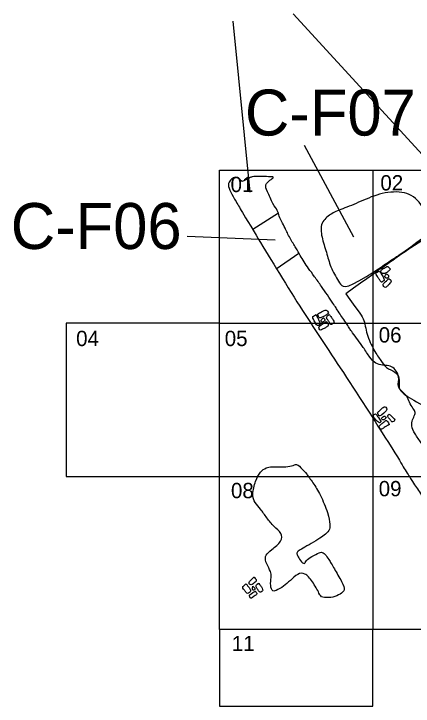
# Model space of a CAD drawing. Extents: x -150 to 419, y -40 to 798.
# Drawn here: x 191.08 to 217.12, y 727.81 to 773 of the extents above; entities that cross this region are included whole.
import ezdxf

# ---------------------------------------------------------------- set-up
doc = ezdxf.new("R2010")
doc.units = 0
for name, color, linetype in [('Brick', 7, 'Continuous'), ('Builders Trench', 7, 'Continuous'), ('Cellar Feature', 7, 'Continuous'), ('Chimney Feature', 7, 'Continuous'), ('Feature Numbers', 7, 'Continuous'), ('House Numbers', 7, 'Continuous'), ('Other Features', 7, 'Continuous'), ('Quadrats', 7, 'Continuous')]:
    doc.layers.add(name, color=color, linetype=linetype)

msp = doc.modelspace()

# ---------------------------------------------------------------- linework, layer by layer
at = {"layer": 'Brick'}
for points in [[(214.918, 756.215), (214.792, 756.163), (214.66, 756.07), (214.696, 755.999), (214.786, 755.863), (214.928, 755.643), (215.009, 755.511), (215.057, 755.472), (215.122, 755.52), (215.19, 755.572), (215.267, 755.614), (215.17, 755.801), (214.983, 756.138), (214.918, 756.215), (214.918, 756.215), (214.918, 756.215)], [(215.645, 756.341), (215.513, 756.467), (215.455, 756.545), (215.342, 756.483), (215.132, 756.344), (214.98, 756.225), (215.028, 756.141), (215.08, 756.057), (215.196, 756.037), (215.284, 756.063), (215.435, 756.138), (215.594, 756.28), (215.645, 756.341), (215.645, 756.341), (215.645, 756.341)], [(215.516, 755.708), (215.306, 755.514), (215.177, 755.385), (215.128, 755.313), (215.209, 755.21), (215.306, 755.113), (215.416, 755.204), (215.578, 755.375), (215.639, 755.452), (215.71, 755.54), (215.607, 755.692), (215.516, 755.708), (215.516, 755.708), (215.516, 755.708)], [(215.39, 756.021), (215.28, 755.902), (215.248, 755.853), (215.364, 755.74), (215.442, 755.734), (215.516, 755.801), (215.516, 755.886), (215.487, 755.973), (215.39, 756.021), (215.39, 756.021), (215.39, 756.021)], [(211.602, 753.467), (211.561, 753.573), (211.469, 753.664), (211.433, 753.674), (211.332, 753.637), (211.139, 753.54), (211.001, 753.481), (210.877, 753.384), (210.932, 753.311), (210.964, 753.196), (211.019, 753.136), (211.221, 753.201), (211.446, 753.348), (211.602, 753.467), (211.602, 753.467), (211.602, 753.467)], [(210.79, 753.375), (210.615, 753.288), (210.533, 753.21), (210.625, 753.054), (210.79, 752.741), (210.859, 752.627), (211.01, 752.695), (211.074, 752.764), (210.996, 752.93), (210.891, 753.159), (210.79, 753.375), (210.79, 753.375), (210.79, 753.375)], [(211.267, 753.159), (211.18, 753.086), (211.097, 752.989), (211.143, 752.888), (211.217, 752.852), (211.336, 752.943), (211.396, 753.031), (211.267, 753.159), (211.267, 753.159), (211.267, 753.159)], [(211.63, 753.384), (211.556, 753.325), (211.46, 753.214), (211.46, 753.159), (211.575, 752.976), (211.694, 752.796), (211.754, 752.686), (211.832, 752.755), (211.942, 752.81), (211.97, 752.875), (211.915, 752.985), (211.791, 753.191), (211.713, 753.292), (211.63, 753.384), (211.63, 753.384), (211.63, 753.384)], [(211.46, 752.911), (211.125, 752.714), (210.937, 752.571), (210.992, 752.424), (211.047, 752.337), (211.212, 752.411), (211.396, 752.516), (211.575, 752.622), (211.593, 752.686), (211.556, 752.824), (211.46, 752.911), (211.46, 752.911), (211.46, 752.911)], [(215.085, 746.836), (215.284, 746.999), (215.435, 747.156), (215.375, 747.258), (215.278, 747.391), (215.17, 747.325), (214.977, 747.162), (214.802, 746.987), (214.79, 746.926), (214.88, 746.769), (214.928, 746.727), (215.085, 746.836), (215.085, 746.836), (215.085, 746.836)], [(215.007, 746.413), (214.88, 746.606), (214.741, 746.818), (214.657, 746.914), (214.572, 746.842), (214.488, 746.793), (214.609, 746.576), (214.79, 746.377), (214.928, 746.286), (215.001, 746.341), (215.007, 746.413), (215.007, 746.413), (215.007, 746.413)], [(215.352, 746.609), (215.303, 746.729), (215.248, 746.771), (215.1, 746.671), (215.034, 746.595), (215.093, 746.505), (215.176, 746.481), (215.279, 746.55), (215.352, 746.609), (215.352, 746.609), (215.352, 746.609)], [(215.562, 746.866), (215.441, 746.793), (215.435, 746.727), (215.586, 746.552), (215.701, 746.407), (215.767, 746.335), (215.888, 746.425), (215.942, 746.498), (215.834, 746.612), (215.665, 746.787), (215.562, 746.866), (215.562, 746.866), (215.562, 746.866)], [(215.562, 746.19), (215.472, 746.389), (215.375, 746.504), (215.224, 746.365), (215.055, 746.238), (214.922, 746.129), (214.892, 746.045), (214.953, 745.96), (214.989, 745.87), (215.103, 745.888), (215.272, 746.039), (215.502, 746.154), (215.562, 746.19), (215.562, 746.19), (215.562, 746.19)]]:
    msp.add_open_spline(points, degree=3, dxfattribs=at)
at = {"layer": 'Builders Trench'}
msp.add_open_spline([(205.967, 762.05), (206.434, 762.272), (206.582, 762.395), (207.049, 762.395), (207.738, 762.37), (208.107, 762.37), (207.787, 762.149), (207.418, 761.853), (207.59, 761.484), (207.984, 760.524), (208.304, 760.18), (208.357, 759.788), (208.566, 759.418), (208.734, 759.073), (209.08, 758.341), (209.489, 757.707), (209.746, 757.224), (210.012, 756.823), (210.277, 756.397), (210.678, 755.874), (211.152, 755.183), (211.522, 754.677), (211.899, 754.066), (212.108, 753.793), (212.205, 753.6), (212.866, 752.668), (212.97, 752.443), (213.131, 752.234), (213.541, 751.695), (213.822, 751.285), (214.344, 750.507), (214.544, 750.25), (215.037, 750.054), (215.431, 750.068), (215.81, 749.942), (216.092, 749.604), (216.218, 749.154), (216.12, 748.887), (216.187, 748.521), (216.556, 748.226), (216.752, 747.955), (216.9, 747.537), (217.195, 747.143), (217.294, 746.946), (217.097, 746.577), (216.998, 746.232), (217.105, 745.747), (217.555, 745.129), (217.941, 744.558), (218.358, 743.947), (218.72, 743.336), (219.049, 742.835), (219.282, 742.412), (219.459, 742.026), (219.612, 741.649), (219.812, 741.15), (219.989, 740.837), (220.11, 740.556), (220.351, 740.435), (220.704, 740.628), (221.194, 740.901), (221.532, 740.95), (221.781, 740.716), (221.901, 740.315), (221.941, 739.953), (221.773, 739.76), (221.419, 739.543), (221.379, 739.278), (221.719, 738.532), (222.241, 737.761), (222.763, 737.045), (223.213, 736.314), (223.526, 735.776), (223.558, 735.679), (223.566, 735.366), (223.574, 734.94), (223.582, 734.281), (223.599, 733.807), (223.607, 733.501), (223.591, 733.332), (223.591, 733.292), (223.422, 733.284), (223.253, 733.3), (223.165, 733.3), (223.06, 733.485), (222.763, 733.927), (222.434, 734.353), (222.321, 734.666), (222.088, 734.964), (221.92, 735.253), (221.711, 735.599), (221.534, 735.893), (221.397, 736.214), (221.052, 736.753), (220.53, 737.605), (220.152, 738.079), (219.799, 738.625), (219.646, 738.834), (219.298, 739.267), (218.784, 740.022), (218.447, 740.496), (218.254, 740.609), (218.005, 740.946), (217.78, 741.372), (217.547, 741.798), (217.266, 742.184), (217.041, 742.521), (216.54, 743.318), (216.041, 744.203), (212.111, 750.323), (209.714, 753.833), (206.253, 759.598), (205.77, 760.387), (205.361, 761.111), (205.056, 761.634), (205.066, 762.034), (205.351, 762.281), (205.56, 762.405), (205.967, 762.05), (205.967, 762.05), (205.967, 762.05)], degree=3, dxfattribs=at)
at = {"layer": 'Cellar Feature'}
for p, q in [((209.303, 773.005), (219.039, 762.359)), ((210.019, 764.431), (213.222, 758.455))]:
    msp.add_line(p, q, dxfattribs=at)
for points in [[(218.314, 758.794), (218.049, 759.785), (217.572, 760.874), (216.455, 761.475), (214.877, 761.299), (213.55, 760.675), (212.302, 760.197), (211.654, 759.905), (211.017, 759.294), (211.177, 758.311), (211.508, 757.302), (211.747, 756.373), (212.358, 755.403), (212.738, 754.722), (218.314, 758.794), (212.738, 754.722)], [(212.738, 754.722), (213.488, 753.652), (213.956, 753.155), (214.044, 752.102), (214.574, 750.99), (215.038, 750.347), (215.321, 749.885), (216, 749.643), (216.236, 749.253), (216.169, 748.659), (216.258, 748.323), (217.406, 747.627), (219.253, 746.631), (219.749, 746.592), (220.713, 746.993), (221.162, 747.366), (221.381, 747.633), (221.582, 747.576), (221.964, 747.566), (222.183, 747.748), (222.26, 747.881), (222.498, 747.853), (222.918, 747.91), (223.271, 748.216), (223.699, 749.171), (222.909, 753.658), (221.928, 755.342), (220.756, 756.794), (219.983, 757.553), (219.131, 758.121), (218.58, 758.506), (218.314, 758.794), (212.738, 754.722), (218.314, 758.794)]]:
    msp.add_open_spline(points, degree=3, dxfattribs=at)
at = {"layer": 'Chimney Feature'}
for points in [[(206.737, 736.234), (206.529, 736.027), (206.361, 735.878), (206.484, 735.703), (206.603, 735.748), (206.75, 735.85), (206.891, 735.963), (206.897, 736.07), (206.737, 736.234), (206.737, 736.234), (206.737, 736.234)], [(207.032, 735.827), (206.908, 735.737), (206.834, 735.646), (206.942, 735.471), (207.077, 735.296), (207.123, 735.216), (207.264, 735.296), (207.321, 735.358), (207.287, 735.494), (207.151, 735.703), (207.032, 735.827), (207.032, 735.827), (207.032, 735.827)], [(206.212, 735.799), (206.048, 735.652), (205.964, 735.584), (206.054, 735.46), (206.184, 735.284), (206.303, 735.126), (206.45, 735.228), (206.54, 735.29), (206.478, 735.471), (206.365, 735.618), (206.212, 735.799), (206.212, 735.799), (206.212, 735.799)], [(206.665, 735.646), (206.603, 735.426), (206.727, 735.335), (206.806, 735.42), (206.806, 735.505), (206.665, 735.646), (206.665, 735.646), (206.665, 735.646)], [(206.829, 735.307), (206.574, 735.171), (206.399, 735.035), (206.461, 734.939), (206.535, 734.832), (206.625, 734.894), (206.761, 734.99), (206.851, 735.064), (206.947, 735.12), (206.891, 735.25), (206.829, 735.307), (206.829, 735.307), (206.829, 735.307)]]:
    msp.add_open_spline(points, degree=3, dxfattribs=at)
at = {"layer": 'Feature Numbers'}
msp.add_line((202.381, 758.491), (208.128, 758.248), dxfattribs=at)
at = {"layer": 'House Numbers'}
msp.add_line((205.362, 772.537), (206.467, 761.367), dxfattribs=at)
at = {"layer": 'Other Features'}
msp.add_open_spline([(210.094, 743.07), (209.601, 743.601), (209.469, 743.601), (209.127, 743.45), (208.502, 743.412), (207.876, 743.45), (207.535, 743.393), (207.155, 743.127), (206.833, 742.539), (206.587, 741.591), (206.795, 741.079), (207.155, 740.699), (207.573, 740.093), (208.028, 739.523), (208.558, 739.106), (208.615, 738.594), (207.838, 737.987), (207.478, 737.684), (207.459, 737.266), (207.8, 736.659), (207.895, 736.356), (207.781, 735.825), (207.895, 735.294), (208.141, 735.313), (208.691, 735.635), (209.089, 735.996), (209.601, 736.489), (210.056, 736.527), (210.549, 735.996), (211.042, 735.066), (211.137, 734.895), (211.782, 734.877), (212.256, 735.047), (212.673, 735.332), (212.616, 735.673), (212.066, 736.603), (211.668, 737.323), (211.44, 737.646), (211.194, 737.911), (210.947, 737.797), (210.341, 737.513), (210.094, 737.228), (209.999, 737.039), (209.677, 737.418), (209.525, 737.722), (209.525, 737.892), (209.81, 738.044), (210.303, 738.329), (210.947, 738.708), (211.327, 738.973), (211.668, 739.258), (211.706, 739.618), (211.592, 740.358), (211.061, 741.667), (210.587, 742.388), (210.094, 743.07), (210.094, 743.07), (210.094, 743.07)], degree=3, dxfattribs=at)
at = {"layer": 'Quadrats'}
for p, q in [((206.656, 758.951), (208.334, 760.019)), ((208.184, 756.367), (209.666, 757.37))]:
    msp.add_line(p, q, dxfattribs=at)
for points in [[(204.488, 752.808), (204.488, 762.808), (214.488, 762.808), (214.488, 752.808)], [(214.488, 762.808), (224.488, 762.808), (224.488, 752.808)], [(204.488, 752.808), (194.488, 752.808), (194.488, 742.808), (204.488, 742.808)], [(204.488, 742.808), (204.488, 752.808), (214.488, 752.808), (214.488, 742.808)], [(214.488, 752.808), (224.488, 752.808), (224.488, 742.808)], [(204.488, 732.808), (204.488, 742.808), (214.488, 742.808), (214.488, 732.808)], [(214.488, 742.808), (224.488, 742.808), (224.488, 732.808), (214.488, 732.808)]]:
    msp.add_lwpolyline(points, dxfattribs=at)
msp.add_lwpolyline([(214.488, 727.808), (214.488, 732.808), (204.488, 732.808), (204.488, 727.808)], close=True, dxfattribs=at)

# ---------------------------------------------------------------- texts
at = {"layer": 'Feature Numbers'}
for s, p in [('C-F07', (206.146, 765.06)), ('C-F06', (190.872, 757.653))]:
    msp.add_text(s, height=3, dxfattribs=at).set_placement(p)
at = {"layer": 'Quadrats'}
for s, p in [('02', (214.981, 761.475)), ('01', (205.209, 761.367)), ('06', (214.871, 751.546)), ('04', (195.137, 751.314)), ('05', (204.83, 751.314)), ('08', (205.236, 741.385)), ('09', (214.871, 741.509)), ('11', (205.294, 731.398))]:
    msp.add_text(s, height=1, dxfattribs=at).set_placement(p)

doc.saveas('drawing.dxf')
